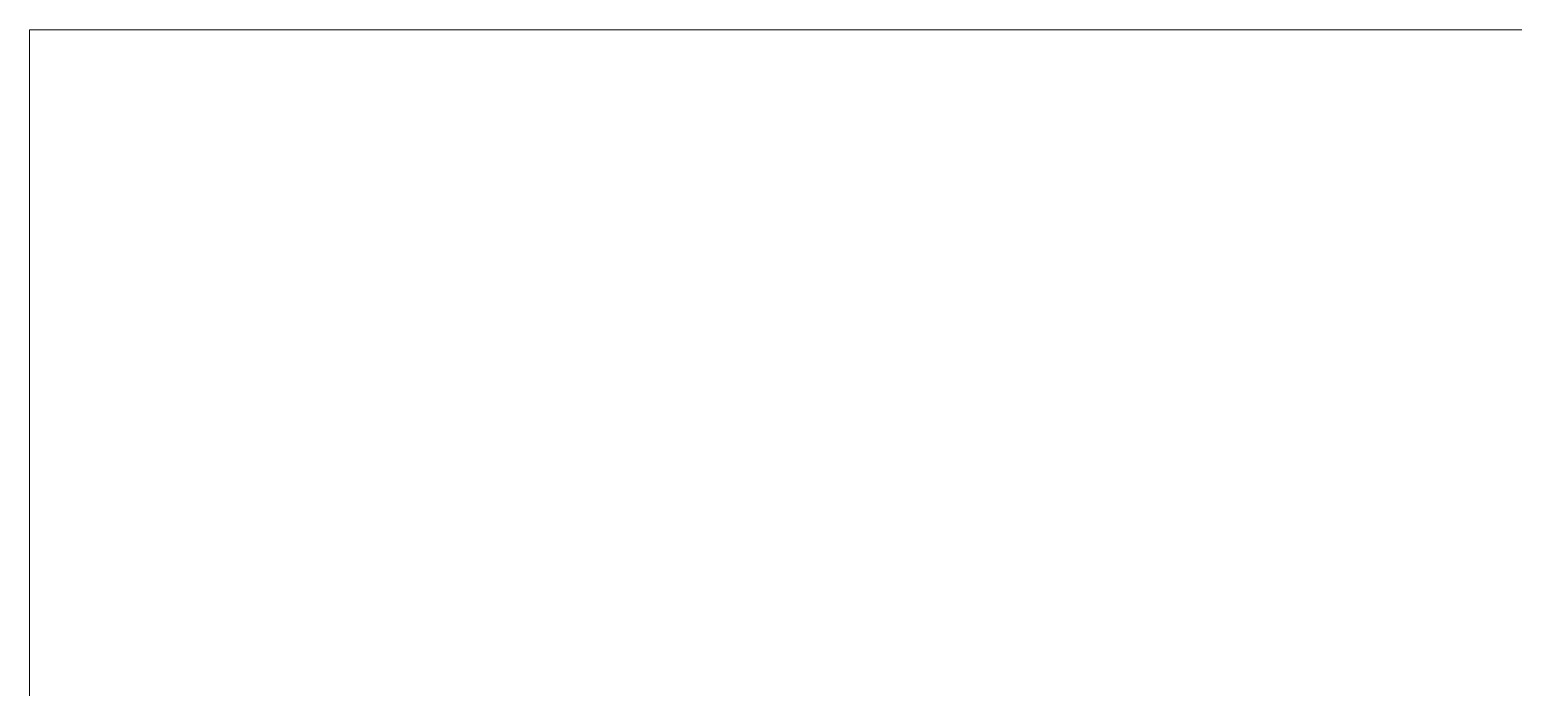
# Model space of a CAD drawing. Header units: millimetres. Extents: x -22227 to 20164, y 15335 to 61747.
# Drawn here: x -8395.9 to -7923, y 61537.3 to 61746.9 of the extents above; entities that cross this region are included whole.
import ezdxf

# ---------------------------------------------------------------- set-up
doc = ezdxf.new("R2010")
doc.units = ezdxf.units.MM
doc.layers.add('M-EQPM', color=7, linetype='Continuous', lineweight=5)

# ---------------------------------------------------------------- blocks, each defined once
blk = doc.blocks.new('DanNong_VRV_1 QUẠT - OD-A-12_1-2147179-MẶT BẰNG BỐ TRÍ THIẾT BỊ')
at = {"layer": 'M-EQPM'}
for p, q in [((-525, -311.78), (-525, 688.22)), ((-525, 688.22), (655, 688.22)), ((-525, 688.22), (655, 688.22)), ((-525, -311.78), (-525, 688.22)), ((-516.43, 688.22), (655, 688.22)), ((-498.88, 688.22), (-505.88, 688.22)), ((-498.88, 688.22), (-505.88, 688.22)), ((-498.88, 688.22), (-505.88, 688.22)), ((-498.88, 688.22), (-505.88, 688.22)), ((-497.88, 688.22), (-503.88, 688.22)), ((-497.88, 688.22), (-503.88, 688.22)), ((-486.87, 688.22), (616.87, 688.22)), ((-486.87, 688.22), (585, 688.22)), ((616.87, 688.22), (-486.87, 688.22)), ((616.87, 688.22), (-486.87, 688.22)), ((616.87, 688.22), (-486.87, 688.22)), ((616.87, 688.22), (-486.87, 688.22)), ((616.87, 688.22), (-486.87, 688.22)), ((616.87, 688.22), (-486.87, 688.22)), ((616.87, 688.22), (-486.87, 688.22)), ((616.87, 688.22), (-486.87, 688.22)), ((616.87, 688.22), (-486.87, 688.22)), ((616.87, 688.22), (-486.87, 688.22)), ((-328.5, 688.22), (515.5, 688.22)), ((-525, 645.22), (-525, 617.39)), ((-525, 645.22), (-525, 617.39)), ((-525, 633.52), (-525, 624.52)), ((-525, 633.52), (-525, 624.52)), ((-525, 626.52), (-525, 617.52)), ((-525, 626.52), (-525, 617.52)), ((-525, 616.52), (-525, 622.23)), ((-525, -273.58), (-525, 616.52)), ((-525, 38.44), (-525, 616.52))]:
    blk.add_line(p, q, dxfattribs=at)
blk = doc.blocks.new('DanNong_VRV_1 QUẠT - OD-A-12_1-V166-MẶT BẰNG BỐ TRÍ THIẾT BỊ')
at = {"layer": 'M-EQPM'}
for p, q in [((-525, -311.78), (-525, 688.22)), ((-525, 688.22), (655, 688.22)), ((-525, 688.22), (655, 688.22)), ((-525, -311.78), (-525, 688.22)), ((-516.43, 688.22), (655, 688.22)), ((-498.88, 688.22), (-505.88, 688.22)), ((-498.88, 688.22), (-505.88, 688.22)), ((-498.88, 688.22), (-505.88, 688.22)), ((-498.88, 688.22), (-505.88, 688.22)), ((-497.88, 688.22), (-503.88, 688.22)), ((-497.88, 688.22), (-503.88, 688.22)), ((-486.87, 688.22), (616.87, 688.22)), ((-486.87, 688.22), (585, 688.22)), ((616.87, 688.22), (-486.87, 688.22)), ((616.87, 688.22), (-486.87, 688.22)), ((616.87, 688.22), (-486.87, 688.22)), ((616.87, 688.22), (-486.87, 688.22)), ((616.87, 688.22), (-486.87, 688.22)), ((616.87, 688.22), (-486.87, 688.22)), ((616.87, 688.22), (-486.87, 688.22)), ((616.87, 688.22), (-486.87, 688.22)), ((616.87, 688.22), (-486.87, 688.22)), ((616.87, 688.22), (-486.87, 688.22)), ((-328.5, 688.22), (515.5, 688.22)), ((-525, 645.22), (-525, 617.39)), ((-525, 645.22), (-525, 617.39)), ((-525, 633.52), (-525, 624.52)), ((-525, 633.52), (-525, 624.52)), ((-525, 626.52), (-525, 617.52)), ((-525, 626.52), (-525, 617.52)), ((-525, 616.52), (-525, 622.23)), ((-525, -273.58), (-525, 616.52)), ((-525, 38.44), (-525, 616.52))]:
    blk.add_line(p, q, dxfattribs=at)
blk = doc.blocks.new('DanNong_VRV_1 QUẠT - OD-A-12_1-V175-MẶT BẰNG BỐ TRÍ THIẾT BỊ')
at = {"layer": 'M-EQPM'}
for p, q in [((-525, -311.78), (-525, 688.22)), ((-525, 688.22), (655, 688.22)), ((-525, 688.22), (655, 688.22)), ((-525, -311.78), (-525, 688.22)), ((-525, -311.78), (-525, 688.22)), ((-525, 688.22), (655, 688.22)), ((-525, 688.22), (655, 688.22)), ((-525, -311.78), (-525, 688.22)), ((-516.43, 688.22), (655, 688.22)), ((-516.43, 688.22), (655, 688.22)), ((-498.88, 688.22), (-505.88, 688.22)), ((-498.88, 688.22), (-505.88, 688.22)), ((-498.88, 688.22), (-505.88, 688.22)), ((-498.88, 688.22), (-505.88, 688.22)), ((-498.88, 688.22), (-505.88, 688.22)), ((-498.88, 688.22), (-505.88, 688.22)), ((-498.88, 688.22), (-505.88, 688.22)), ((-498.88, 688.22), (-505.88, 688.22)), ((-497.88, 688.22), (-503.88, 688.22)), ((-497.88, 688.22), (-503.88, 688.22)), ((-497.88, 688.22), (-503.88, 688.22)), ((-497.88, 688.22), (-503.88, 688.22)), ((-486.87, 688.22), (616.87, 688.22)), ((-486.87, 688.22), (585, 688.22)), ((616.87, 688.22), (-486.87, 688.22)), ((616.87, 688.22), (-486.87, 688.22)), ((616.87, 688.22), (-486.87, 688.22)), ((616.87, 688.22), (-486.87, 688.22)), ((616.87, 688.22), (-486.87, 688.22)), ((616.87, 688.22), (-486.87, 688.22)), ((616.87, 688.22), (-486.87, 688.22)), ((616.87, 688.22), (-486.87, 688.22)), ((616.87, 688.22), (-486.87, 688.22)), ((616.87, 688.22), (-486.87, 688.22)), ((-486.87, 688.22), (616.87, 688.22)), ((-486.87, 688.22), (585, 688.22)), ((616.87, 688.22), (-486.87, 688.22)), ((616.87, 688.22), (-486.87, 688.22)), ((616.87, 688.22), (-486.87, 688.22)), ((616.87, 688.22), (-486.87, 688.22)), ((616.87, 688.22), (-486.87, 688.22)), ((616.87, 688.22), (-486.87, 688.22)), ((616.87, 688.22), (-486.87, 688.22)), ((616.87, 688.22), (-486.87, 688.22)), ((616.87, 688.22), (-486.87, 688.22)), ((616.87, 688.22), (-486.87, 688.22)), ((-328.5, 688.22), (515.5, 688.22)), ((-328.5, 688.22), (515.5, 688.22)), ((-525, 645.22), (-525, 617.39)), ((-525, 645.22), (-525, 617.39)), ((-525, 645.22), (-525, 617.39)), ((-525, 645.22), (-525, 617.39)), ((-525, 633.52), (-525, 624.52)), ((-525, 633.52), (-525, 624.52)), ((-525, 633.52), (-525, 624.52)), ((-525, 633.52), (-525, 624.52)), ((-525, 626.52), (-525, 617.52)), ((-525, 626.52), (-525, 617.52)), ((-525, 626.52), (-525, 617.52)), ((-525, 626.52), (-525, 617.52)), ((-525, 616.52), (-525, 622.23)), ((-525, 616.52), (-525, 622.23)), ((-525, -273.58), (-525, 616.52)), ((-525, 38.44), (-525, 616.52)), ((-525, -273.58), (-525, 616.52)), ((-525, 38.44), (-525, 616.52))]:
    blk.add_line(p, q, dxfattribs=at)
blk = doc.blocks.new('DanNong_VRV_1 QUẠT - OD-A-12_1-V180-MẶT BẰNG BỐ TRÍ THIẾT BỊ')
at = {"layer": 'M-EQPM'}
for p, q in [((-525, -311.78), (-525, 688.22)), ((-525, 688.22), (655, 688.22)), ((-525, 688.22), (655, 688.22)), ((-525, -311.78), (-525, 688.22)), ((-525, -311.78), (-525, 688.22)), ((-525, 688.22), (655, 688.22)), ((-525, 688.22), (655, 688.22)), ((-525, -311.78), (-525, 688.22)), ((-516.43, 688.22), (655, 688.22)), ((-516.43, 688.22), (655, 688.22)), ((-498.88, 688.22), (-505.88, 688.22)), ((-498.88, 688.22), (-505.88, 688.22)), ((-498.88, 688.22), (-505.88, 688.22)), ((-498.88, 688.22), (-505.88, 688.22)), ((-498.88, 688.22), (-505.88, 688.22)), ((-498.88, 688.22), (-505.88, 688.22)), ((-498.88, 688.22), (-505.88, 688.22)), ((-498.88, 688.22), (-505.88, 688.22)), ((-497.88, 688.22), (-503.88, 688.22)), ((-497.88, 688.22), (-503.88, 688.22)), ((-497.88, 688.22), (-503.88, 688.22)), ((-497.88, 688.22), (-503.88, 688.22)), ((-486.87, 688.22), (616.87, 688.22)), ((-486.87, 688.22), (585, 688.22)), ((616.87, 688.22), (-486.87, 688.22)), ((616.87, 688.22), (-486.87, 688.22)), ((616.87, 688.22), (-486.87, 688.22)), ((616.87, 688.22), (-486.87, 688.22)), ((616.87, 688.22), (-486.87, 688.22)), ((616.87, 688.22), (-486.87, 688.22)), ((616.87, 688.22), (-486.87, 688.22)), ((616.87, 688.22), (-486.87, 688.22)), ((616.87, 688.22), (-486.87, 688.22)), ((616.87, 688.22), (-486.87, 688.22)), ((-486.87, 688.22), (616.87, 688.22)), ((-486.87, 688.22), (585, 688.22)), ((616.87, 688.22), (-486.87, 688.22)), ((616.87, 688.22), (-486.87, 688.22)), ((616.87, 688.22), (-486.87, 688.22)), ((616.87, 688.22), (-486.87, 688.22)), ((616.87, 688.22), (-486.87, 688.22)), ((616.87, 688.22), (-486.87, 688.22)), ((616.87, 688.22), (-486.87, 688.22)), ((616.87, 688.22), (-486.87, 688.22)), ((616.87, 688.22), (-486.87, 688.22)), ((616.87, 688.22), (-486.87, 688.22)), ((-328.5, 688.22), (515.5, 688.22)), ((-328.5, 688.22), (515.5, 688.22)), ((-525, 645.22), (-525, 617.39)), ((-525, 645.22), (-525, 617.39)), ((-525, 645.22), (-525, 617.39)), ((-525, 645.22), (-525, 617.39)), ((-525, 633.52), (-525, 624.52)), ((-525, 633.52), (-525, 624.52)), ((-525, 633.52), (-525, 624.52)), ((-525, 633.52), (-525, 624.52)), ((-525, 626.52), (-525, 617.52)), ((-525, 626.52), (-525, 617.52)), ((-525, 626.52), (-525, 617.52)), ((-525, 626.52), (-525, 617.52)), ((-525, 616.52), (-525, 622.23)), ((-525, 616.52), (-525, 622.23)), ((-525, -273.58), (-525, 616.52)), ((-525, 38.44), (-525, 616.52)), ((-525, -273.58), (-525, 616.52)), ((-525, 38.44), (-525, 616.52))]:
    blk.add_line(p, q, dxfattribs=at)
blk = doc.blocks.new('AK-SGS-M3-Hrvt_rvt-1-MẶT BẰNG BỐ TRÍ THIẾT BỊ')
at = {"layer": 'M-EQPM', "lineweight": 9}
for name in ['DanNong_VRV_1 QUẠT - OD-A-12_1-2147179-MẶT BẰNG BỐ TRÍ THIẾT BỊ', 'DanNong_VRV_1 QUẠT - OD-A-12_1-V166-MẶT BẰNG BỐ TRÍ THIẾT BỊ', 'DanNong_VRV_1 QUẠT - OD-A-12_1-V175-MẶT BẰNG BỐ TRÍ THIẾT BỊ', 'DanNong_VRV_1 QUẠT - OD-A-12_1-V180-MẶT BẰNG BỐ TRÍ THIẾT BỊ']:
    blk.add_blockref(name, (-7870.9, 61058.71), dxfattribs=at)

msp = doc.modelspace()

# ---------------------------------------------------------------- block references
at = {"lineweight": 5}
msp.add_blockref('AK-SGS-M3-Hrvt_rvt-1-MẶT BẰNG BỐ TRÍ THIẾT BỊ', (0, 0), dxfattribs=at)

doc.saveas('drawing.dxf')
